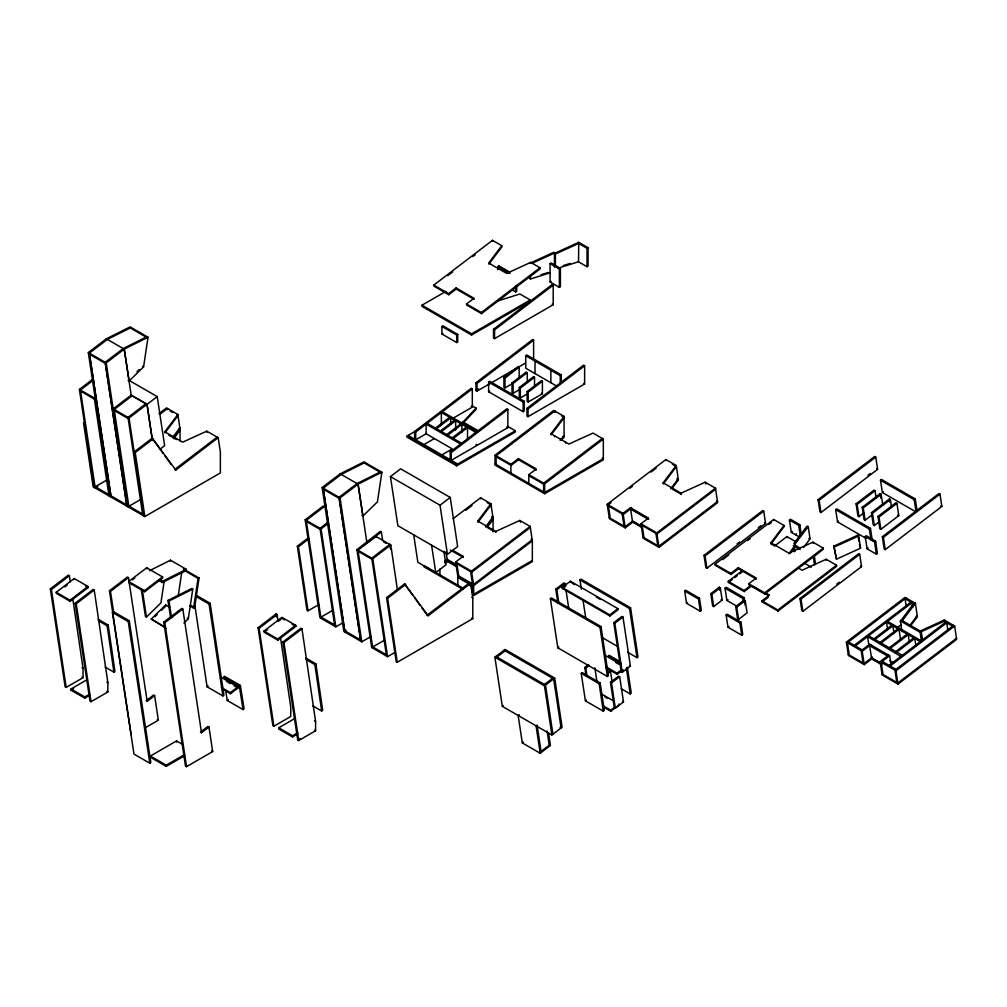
<?xml version="1.0" encoding="UTF-8"?>
<svg xmlns="http://www.w3.org/2000/svg" width="1007" height="1007" viewBox="0 0 1007 1007"><rect width="100%" height="100%" fill="white"/><g stroke="black" fill="none" stroke-linecap="round" stroke-linejoin="round"><path stroke-width="1.5" d="M146.921 337.874L146.997 336.653L145.977 337.005L130.142 327.867L131.162 327.502L107.359 339.409L89.346 353.155L111.085 497.08L89.51 354.237L105.345 363.389L126.92 506.219L105.181 362.293L123.206 348.548L146.997 336.653M162.454 582.474L162.53 581.24L186.32 569.345L186.245 570.566L162.454 582.474L158.502 580.196M170.41 561.428L170.485 560.194L186.32 569.345M380.759 472.887L380.835 471.654L379.815 472.019L363.98 462.868L364.987 462.503L341.197 474.41L323.184 488.156L344.91 632.081L323.348 489.238L339.183 498.389L360.758 641.232L339.019 497.307L357.032 483.549L380.835 471.654M128.09 380.407L129.123 381.011L143.573 366.875L148.029 337.244L130.13 326.91L106.327 338.805L88.314 352.563L110.053 496.489M164.267 580.699L160.931 602.916L146.481 617.052L145.449 616.448L141.257 589.145M178.214 595.905L181.776 572.19M183.878 623.081L188.322 618.739L192.778 589.095L191.745 588.503L167.955 600.411L170.51 617.102M193.596 608.001L198.052 578.37L199.071 578.005L194.615 607.649L193.596 608.001L189.643 605.723M370.941 636.537L361.79 641.824L343.878 631.49L322.152 487.564L340.165 473.819L363.955 461.911L381.867 472.245L377.411 501.889L362.961 516.012L361.928 515.42M578.496 261.782L578.761 242.335L588.063 247.709L588.063 266.112L587.031 266.704L578.496 261.782L558.281 268.114M176.729 415.211L178.012 415.564L164.959 432.897L164.796 431.814L177.849 414.481L166.482 407.923L159.005 413.625M172.411 437.743L179.863 427.837L178.843 428.617M173.506 437.592L180.026 428.919L180.026 440.99M173.67 438.674L180.19 430.002L177.849 414.481M448.782 294.724L433.979 286.164L433.816 285.082L492.473 240.346L501.776 245.708L488.722 263.041L506.622 273.388L530.689 262.399L539.991 267.774L540.155 268.856L481.497 313.605L466.682 305.058L466.518 303.976L473.995 298.273L456.083 287.939L448.618 293.641L448.782 294.724L456.247 289.022L456.083 287.939M488.886 264.124L501.939 246.791L501.776 245.708M490.044 505.615L491.064 504.834L478.01 522.167L477.847 521.085L490.9 503.752L480.566 497.785L453.112 518.731M551.018 433.727L564.071 416.395L553.737 410.428L495.079 455.177L495.079 465.096L544.661 493.72L603.319 459.859L603.319 439.052L592.997 433.086L568.917 444.062L551.018 433.727L551.181 434.81L564.235 417.477L564.071 416.395L564.071 437.189L561.063 440.399M485.462 527.013L492.914 517.107L491.643 516.755M486.557 526.862L493.078 518.19L493.078 531.759M487.652 526.699L493.241 519.272L490.9 503.752M675.357 467.361L676.377 466.581L663.323 483.926L663.16 482.844L676.213 465.498L665.879 459.532L607.221 504.28L609.399 518.731L625.246 527.869L632.711 522.18L632.547 521.097L625.083 526.787L609.235 517.648M670.775 488.76L678.227 478.854L676.956 478.501M671.87 488.609L678.391 479.936L676.213 465.498M773.666 545.366L771.098 543.881L770.934 542.798L783.987 525.465L773.666 519.499L714.995 564.247L715.159 565.33L731.006 574.468L738.471 568.779L738.307 567.696L730.843 573.386L731.006 574.468M771.098 543.881L784.151 526.548L783.987 525.465M795.152 543.906L808.206 526.56L806.934 526.208L793.881 543.553L795.152 543.906L795.618 546.977M788.859 553.712L794.46 546.285M789.954 553.56L793.692 548.601M803.536 547.506L810.069 538.833L808.206 526.56M887.494 655.998L869.582 645.663L871.71 658.943L864.245 664.633L848.41 655.494L846.384 642.139L905.054 597.39L915.376 603.357L902.322 620.69L901.051 620.337L914.104 602.992L915.376 603.357L917.402 616.712L910.869 625.372M909.774 625.536L917.239 615.629L916.219 616.397M460.564 423.443L463.044 422.009L476.097 408.112L472.22 405.871M464.051 422.134L476.097 409.308L476.097 408.112M560.056 440.273L564.071 436.006L563.039 436.597M136.977 371.721L139.205 369.544M166.092 628.368L151.239 619.053L165.689 604.93L169.642 607.221M154.914 616.737L157.13 614.56M161.573 610.217L166.029 605.862L165.689 604.93M239.351 686.233L240.371 685.44L224.536 676.301L223.516 677.082L239.351 686.233L243.065 709.595L244.084 708.815L240.371 685.44M243.065 709.595L227.23 700.457L228.249 699.664M127.952 506.823L106.213 362.898L124.239 349.152L148.029 337.244M94.18 487.363L79.389 389.432L92.606 379.337M97.805 486.457L95.212 487.954L80.422 390.036L93.638 379.929M140.69 499.459L129.009 506.206L129.009 507.39L114.194 409.497L132.207 395.726M129.009 506.206L142.78 514.149L142.78 515.345L128.002 417.414L146.015 403.643M129.034 418.018L147.047 404.248L131.174 395.122L113.162 408.892L129.034 418.018L143.825 515.936M152.359 439.669L147.022 404.386L157.218 396.607L129.072 380.356M160.025 414.229L167.514 408.515L167.678 409.597M176.993 416.344L178.012 415.564M177.144 417.376L178.163 416.596M218.192 437.693L175.797 470.03L152.195 438.183L134.183 451.916L135.228 452.521L144.857 516.541L220.369 472.938L220.369 452.13L218.192 437.693L206.762 431.172L182.695 442.161L164.796 431.814M135.228 452.521L153.228 438.788M160.113 449.16L164.645 445.698L157.218 396.607M174.664 469.514L217.16 437.101L217.26 438.221M447.712 275.691L452.697 271.89M472.673 256.659L475.166 254.746M72.806 598.863L83.027 668.346L83.027 677.673L66.172 687.403L65.14 686.812L50.35 588.881L68.363 575.11L69.395 575.714L70.301 581.882M66.172 687.403L51.382 589.485L69.395 575.714M56.203 592.267L74.191 578.522L87.961 586.464L88.125 587.547L70.138 601.305L56.367 593.35L56.203 592.267L69.974 600.222L70.138 601.305M64.763 586.93L67.154 585.105M69.974 600.222L87.961 586.464M75.185 603.18L93.198 589.41L94.23 590.014L107.862 682.645L107.862 691.973L91.008 701.703L89.975 701.111L75.185 603.18L76.217 603.785L91.008 701.703M76.217 603.785L94.23 590.014M131.162 734.695L109.436 590.769L127.448 577.024L128.481 577.615L147.16 701.338L154.625 695.636L153.593 695.044L146.128 700.734L147.16 701.338M113.741 613.036L110.468 591.373L128.481 577.615M128.669 581.517L146.682 567.772L162.53 576.91L162.693 577.993L144.668 591.738L128.833 582.6L128.669 581.517L144.505 590.656L144.668 591.738M481.497 313.605L481.333 312.522L539.991 267.774M132.433 579.856L134.837 578.018M112.419 612.445L113.439 611.664L129.274 620.803L150.849 762.45L149.829 763.23L133.981 754.092L112.419 612.445L128.254 621.583L149.829 763.23M144.505 590.656L162.53 576.91M493.518 329.302L552.176 284.553L553.208 285.145L553.208 304.756L494.55 338.629L493.518 338.025L493.518 329.302L494.55 329.893L494.55 338.629M494.55 329.893L553.208 285.145M128.254 621.583L129.274 620.803M525.516 363.086L477.016 391.094L475.971 390.489L475.971 382.761L532.577 339.598L533.609 340.19L533.609 358.416M208.965 727.004L212.666 751.574L186.534 766.654L185.502 766.063L163.763 622.137L181.776 608.392L182.808 608.983L201.501 732.706L208.965 727.004L207.933 726.412L200.456 732.102L201.501 732.706M477.016 391.094L477.016 383.365L533.609 340.19M414.67 439.19L414.67 431.462L471.276 388.287L472.308 388.891L472.308 407.118L452.093 418.786M186.534 766.654L164.796 622.741L182.808 608.983M426.49 433.564L415.702 439.795L415.702 432.053L472.308 388.891M342.317 623.106L335.835 626.845L319.974 617.719L305.184 519.801L323.197 506.03L324.229 506.622L306.216 520.392L321.006 618.323L321.032 617.102L332.7 610.368M488.634 382.106L489.666 381.313L524.181 401.239L524.181 411.095L523.149 411.687L488.634 391.761L488.634 382.106L523.149 402.032L523.149 411.687M556.67 386.084L525.73 368.222L525.73 355.735L526.749 354.955L561.264 374.881L561.264 383.327M339.183 498.389L340.202 497.609M361.79 641.824L340.051 497.899L358.077 484.153L381.867 472.245M435.414 428.101L449.625 417.263M436.446 428.705L450.658 417.867L450.658 424.111M511.418 384.183L504.96 387.909L503.928 387.305L503.928 377.461L518.139 366.624L519.171 367.215L519.171 378.141M504.96 387.909L504.96 378.053L519.171 367.215M210.136 603.294L223.932 695.145L222.912 695.925L209.116 604.062L210.136 603.294L195.622 594.91M440.399 430.983L454.61 420.146M441.431 431.575L455.642 420.737L455.642 430.102M321.032 617.102L334.802 625.057L334.802 626.253L320.025 528.323L327.225 522.809M318.804 604.59L308.016 610.821L306.984 610.229L297.355 546.209L308.079 538.028M335.835 626.845L321.057 528.914L328.257 523.413M519.524 389.583L513.054 393.309L512.022 392.717L512.022 382.861L526.233 372.024L527.265 372.615L527.265 381.98M308.016 610.821L298.387 546.801L309.111 538.619M390.439 476.601L400.635 468.821L450.217 497.445L457.644 546.549L447.448 554.328L397.866 525.704L390.439 476.601L440.021 505.224L447.448 554.328M513.054 393.309L513.054 383.466L527.265 372.615M446.68 434.609L460.891 423.771M447.712 435.2L461.923 424.362L461.923 432.167M452.281 437.844L466.493 427.006M526.774 394.228L520.317 397.966L519.285 397.362L519.285 387.519L533.496 376.681L534.528 377.273L534.528 386.638M453.314 438.448L467.525 427.597L467.525 440.084M520.317 397.966L520.317 388.11L534.528 377.273M527.164 391.522L541.376 380.684L542.408 381.275L542.408 393.775L528.197 401.969L527.164 401.378L527.164 391.522L528.197 392.126L528.197 401.969M528.197 392.126L542.408 381.275M450.217 459.721L450.217 451.979L506.823 408.817L507.855 409.408L507.855 427.635L451.249 460.312L451.249 452.584L507.855 409.408M523.149 402.032L524.181 401.239M560.244 383.466L560.244 375.661L561.264 374.881M526.988 408.339L583.582 365.176L584.626 365.768L584.626 383.994L528.02 416.671L526.988 416.067L526.988 408.339L528.02 408.943L528.02 416.671M528.02 408.943L584.626 365.768M395.348 652.184L387.569 656.665L371.709 647.551L356.919 549.621L380.319 531.381L381.351 531.973L382.66 540.646M368.889 541.489L381.351 531.973M384.435 640.188L372.766 646.935L372.766 648.118L357.951 550.225L375.963 536.454M280.538 637.695L290.759 707.166L290.759 716.493L273.904 726.223L272.872 725.632L258.082 627.701L276.094 613.93L277.126 614.534L278.033 620.702M273.904 726.223L259.114 628.305L277.126 614.534M263.935 631.087L281.922 617.341L295.693 625.284L295.857 626.367L277.869 640.125L264.098 632.169L263.935 631.087L277.705 639.042L277.869 640.125M265.294 631.251L267.698 629.413M278.486 621.168L280.89 619.33M496.111 464.504L496.111 455.768L554.769 411.02L554.933 412.102L554.769 411.02M440.021 505.224L450.217 497.445M390.452 549.004L389.759 544.372L371.721 558.168L371.885 559.25L358.114 551.307L357.951 550.225M387.569 656.665L372.779 558.747L390.792 544.976L374.931 535.85M222.912 695.925L207.077 686.774L208.097 685.994M277.705 639.042L295.693 625.284M528.826 483.385L528.826 474.649L536.29 468.96L518.378 458.626L510.914 464.315L510.914 473.051M496.111 455.768L496.275 456.851L511.078 465.398L518.542 459.708L518.378 458.626M282.917 642L300.929 628.23L301.962 628.834L315.594 721.465L315.594 730.792L298.739 740.523L297.707 739.931L282.917 642L283.949 642.604L298.739 740.523M283.949 642.604L301.962 628.834M465.75 510.297L471.993 505.527M237.828 686.925L237.992 688.008L230.527 693.71L230.364 692.627L237.828 686.925L221.2 677.333M490.195 506.647L491.215 505.866M470.584 583.418L472.774 597.856L472.774 618.663L397.249 662.266L396.217 661.662L386.587 597.642L404.6 583.909L428.202 615.743L470.584 583.418L469.552 582.814L427.169 615.151L421.744 607.649M491.894 517.888L492.914 517.107M345.93 630.105L344.91 630.885L360.758 640.037M397.249 662.266L387.619 598.246L405.632 584.501M543.629 491.932L543.629 483.209L602.287 438.46L602.45 439.543M544.661 493.72L544.661 483.801L603.319 439.052M444.616 561.34L447.234 559.338L445.963 551.748M444.905 562.321L447.398 560.421L456.347 565.594M445.069 563.404L447.561 561.503L447.234 559.338L456.184 564.512M413.701 534.843L417.855 562.284L435.754 572.618L445.95 564.839L443.873 551.119M532.338 560.458L473.668 594.331L472.635 593.727L472.635 585.004L472.799 586.087L457.996 577.54L455.655 562.007L463.119 556.317L452.886 550.414M530.148 526.409L532.338 540.847L532.338 561.654L473.668 595.527L473.668 585.596L471.49 571.158L530.148 526.409L519.826 520.443L495.746 531.419L477.847 521.085M530.311 527.492L471.654 572.24L455.819 563.102M532.338 540.847L473.668 585.596L457.833 576.457L457.833 585.18M608.631 504.419L611.123 502.506M629.853 488.231L632.346 486.331M651.063 472.044L656.061 468.242M675.508 468.393L676.528 467.626M630.52 507.729L630.684 508.812L648.596 519.159L648.432 518.076L630.52 507.729L622.188 513.91L624.05 526.195M631.704 508.044L623.22 514.514L607.385 505.363M677.207 479.634L678.227 478.854M663.16 482.844L681.059 493.178L705.139 482.202L715.461 488.156L717.651 502.606L658.981 547.355L643.146 538.204L640.956 523.766L648.432 518.076M557.878 602.954L555.788 589.145L563.945 582.927L564.977 583.519L565.443 586.59M558.671 602.022L556.821 589.75L564.977 583.519M562.246 587.446L570.403 581.215L617.92 608.656L618.084 609.739L609.927 615.957L562.409 588.529L562.246 587.446L609.764 614.874L609.927 615.957M562.409 588.529L565.909 585.86M550.388 598.724L551.408 597.944L600.99 626.568L608.417 675.672L607.397 676.452L557.815 647.816L550.388 598.724L599.971 627.348L607.397 676.452M581.366 589.145L579.969 579.931L580.989 579.163L630.571 607.787L637.997 656.879L636.978 657.659L627.6 652.246M658.981 547.355L656.803 532.904L715.461 488.156M494.89 657.231L505.086 649.452L554.668 678.076L562.095 727.18L551.899 734.959L502.317 706.335L494.89 657.231L544.472 685.855L551.899 734.959M715.625 489.251L656.967 533.987L641.119 524.848M496.942 657.055L505.111 650.824M557.815 647.816L558.835 647.048M609.764 614.874L617.92 608.656M599.971 627.348L600.99 626.568M636.978 657.659L629.551 608.568L630.571 607.787M502.317 706.335L503.336 705.555M613.779 622.628L621.936 616.41L622.968 617.001L630.395 666.105L622.238 672.324L621.206 671.732L613.779 622.628L614.811 623.232L622.238 672.324M614.811 623.232L622.968 617.001M704.019 555.361L762.689 510.612L763.721 511.204L765.572 523.476L706.914 568.225L705.882 567.633L704.019 555.361L705.051 555.952L706.914 568.225M705.051 555.952L763.721 511.204M552.616 678.252L544.46 684.483L544.623 685.566M544.472 685.855L554.668 678.076M737.086 543.83L739.579 541.93M758.296 527.643L760.801 525.742M519.171 714.693L518.152 715.473L522.306 742.914L540.205 753.249L550.414 745.47L548.563 733.272M722.648 559.615L728.892 554.857M747.609 540.57L750.114 538.669M768.832 524.395L771.324 522.482M684.697 591.059L685.717 590.278L699.487 598.234L701.35 610.506L700.331 611.274L686.56 603.331L684.697 591.059L698.468 599.001L700.331 611.274M585.898 674.917L584.765 667.49L588.264 664.821M586.93 675.521L585.81 668.082L589.296 665.413M581.24 673.393L582.26 672.626L600.172 682.96L604.313 710.401L603.294 711.169L585.394 700.834L581.24 673.393L599.152 683.74L603.294 711.169M799.281 536.907L791.275 532.288L789.412 520.015L790.432 519.234L799.734 524.609L801.169 534.075M818.087 499.648L874.718 456.461L875.75 457.052L877.601 469.338L820.982 512.525L819.95 511.921L818.087 499.648L819.119 500.252L820.982 512.525M819.119 500.252L875.75 457.052M686.56 603.331L687.58 602.551M698.468 599.001L699.487 598.234M800.351 536.253L798.715 525.377L799.734 524.609M607.888 672.173L610.217 670.398M710.804 593.689L719.288 587.219L720.32 587.824L722.17 600.096L713.686 606.566L712.654 605.975L710.804 593.689L711.836 594.294L713.686 606.566M791.275 532.288L792.295 531.507M798.866 526.422L799.885 525.641M768.354 595.477L751.726 585.885L744.261 591.575L728.426 582.436L728.262 581.354L741.995 570.881M774.446 546.121L786.92 536.605L795.958 541.816M608.052 673.255L611.551 670.599M711.836 594.294L720.32 587.824M867.958 475.304L870.413 473.428M728.426 582.436L732.165 579.579M734.669 577.678L737.162 575.765M739.654 573.864L742.159 571.963M599.152 683.74L600.172 682.96M737.111 606.352L726.878 600.436L725.027 588.164L726.148 587.308L744.047 597.642L745.218 605.32M522.306 742.914L523.325 742.134M795.404 534.679L796.424 533.899M621.848 670.725L617.19 674.275L617.027 673.192L621.684 669.642M621.206 671.732L623.534 669.957M865.869 538.267L837.522 521.903L835.672 509.63L836.691 508.85L870.426 528.335L872.289 540.608M585.394 700.834L586.414 700.054M610.481 682.331L618.638 676.112L619.67 676.704L623.497 701.98L615.34 708.198L614.308 707.606L610.481 682.331L611.513 682.922L615.34 708.198M611.513 682.922L619.67 676.704M794.397 551.798L793.466 545.668L794.485 544.888L799.797 547.946M880.496 480.238L914.243 499.711L916.093 511.997L882.359 492.511L880.496 480.238L881.515 479.458L915.262 498.943L917.113 511.216M726.878 600.436L727.998 599.58M770.934 542.798L788.846 553.145L812.913 542.156L823.248 548.123L823.411 549.205L764.741 593.954L748.906 584.815L748.742 583.733L756.207 578.031L738.307 567.696M863.742 513.029L858.971 516.679L857.939 516.075L856.076 503.802L874 490.132L875.033 490.736L876.191 498.402M744.261 591.575L744.097 590.492L750.316 585.747M858.971 516.679L857.108 504.406L875.033 490.736M837.522 521.903L838.541 521.123M549.23 745.167L541.061 751.386L540.029 750.794M743.393 601.569L742.927 598.498L744.047 597.642M872.263 514.753L865.101 520.216L864.069 519.625L862.206 507.352L880.131 493.682L881.163 494.273L882.787 505.01M882.359 492.511L883.378 491.731M865.101 520.216L863.251 507.943L881.163 494.273M735.702 606.516L744.186 600.034L745.218 600.638L747.081 612.911L738.597 619.381L737.552 618.789L735.702 606.516L736.734 607.108L738.597 619.381M726.11 614.962L727.13 614.182L740.9 622.137L742.763 634.41L741.744 635.19L727.973 627.235L726.11 614.962L739.881 622.918L741.744 635.19M736.734 607.108L745.218 600.638M621.294 688.75L630.244 693.911L631.263 693.131L627.348 667.226M618.864 703.981L619.028 705.064L610.871 711.282L610.708 710.199L614.207 707.531M764.741 593.954L764.577 592.871L823.248 548.123M879.098 521.89L874.315 525.541L873.283 524.937L871.433 512.664L889.345 498.994L890.377 499.598L891.535 507.264M874.315 525.541L872.465 513.268L890.377 499.598M798.274 568.024L802.101 570.239L826.181 559.263L836.502 565.229L836.666 566.312L778.008 611.06L762.173 601.909L762.009 600.827L769.474 595.137L765.635 592.922M727.973 627.235L728.992 626.455M762.173 601.909L768.391 597.164M877.978 516.453L895.89 502.783L896.922 503.374L898.785 515.647L880.861 529.317L879.828 528.725L877.978 516.453L879.01 517.044L880.861 529.317M739.881 622.918L740.9 622.137M879.01 517.044L896.922 503.374M871.042 539.941L869.406 529.116L870.426 528.335M869.519 529.846L870.539 529.065M865.24 536.542L866.259 535.762L875.561 541.124L877.412 553.409L876.392 554.177L867.09 548.815L865.24 536.542L874.542 541.904L876.392 554.177M914.243 499.711L915.262 498.943M914.356 500.454L915.376 499.673M778.008 611.06L777.845 609.978L836.502 565.229M799.986 598.485L858.656 553.737L859.688 554.328L861.539 566.614L802.881 611.35L801.849 610.758L799.986 598.485L801.018 599.077L802.881 611.35M874.542 541.904L875.561 541.124M882.346 536.744L938.965 493.556L939.997 494.147L941.86 506.433L885.229 549.621L884.196 549.029L882.346 536.744L883.378 537.348L885.229 549.621M801.018 599.077L859.688 554.328M867.09 548.815L868.122 548.035M874.693 542.949L875.712 542.169M883.378 537.348L939.997 494.147M836.792 584.098L839.297 582.197M906.086 597.982L847.416 642.73L849.279 655.003M854.288 645.336L910.92 602.136M855.321 645.928L911.952 602.74L912.644 607.334M915.376 603.357L914.356 604.124L905.066 598.762L906.224 606.428M914.52 605.169L915.539 604.389M873.912 638.879L891.837 625.209M874.945 639.483L892.869 625.813L894.027 633.479M901.945 631.641L900.321 620.891L901.341 620.123L921.216 631.603L922.613 640.804M864.245 664.633L862.231 651.277L870.715 644.807M896.57 628.154L901.492 624.403M880.055 642.428L897.967 628.758M881.087 643.02L898.999 629.35L900.623 640.087M872.566 657.08L864.082 663.55L848.246 654.412M889.269 647.74L907.181 634.083M890.301 648.344L908.213 634.674L909.384 642.34M922.324 641.018L920.234 631.024L944.302 620.048L954.636 626.014L956.65 639.369L897.992 684.118L882.145 674.98L880.131 661.612L888.615 655.142M863.049 662.958L861.186 650.686L869.683 644.216L889.647 655.733L881.163 662.216L883.013 674.489M921.594 641.585L920.197 632.371L921.216 631.603M895.815 651.529L913.739 637.859M896.847 652.121L914.771 638.451L915.929 646.129M889.068 665.413L945.686 622.213M890.1 666.005L946.718 622.817L947.889 630.483M953.591 625.41L894.933 670.159L896.796 682.444M897.992 684.118L895.966 670.763L954.636 626.014M956.486 638.287L897.829 683.036L881.981 673.884M108.164 625.045L114.949 671.379L113.929 672.16L107.145 625.813L108.164 625.045L98.145 619.255M315.896 663.865L322.681 710.199L321.661 710.98L314.876 664.633L315.896 663.865L305.876 658.074M95.237 487.942L95.237 486.746L106.918 479.999M497.257 301.093L519.914 293.994L530.236 299.96L530.236 301.156L471.578 335.016L421.996 306.392L421.996 305.197L445.988 291.35M509.303 272.104L498.792 266.037L497.76 266.628L497.76 269.624M550.061 263.595L551.093 262.991L560.395 268.365L560.395 286.768L559.363 287.36L550.061 281.998L550.061 263.595L559.363 268.957L560.395 268.365M441.909 326.457L442.942 325.865L457.744 334.412L457.744 341.952L456.712 342.544L441.909 333.997L441.909 326.457L456.712 335.004L457.744 334.412M578.496 243.379L587.031 248.301L588.063 247.709M441.909 333.997L442.942 333.405M511.82 289.726L515.66 291.942L516.692 291.35L516.692 285.359M550.061 281.998L551.093 281.394M421.996 305.197L471.578 333.82L530.236 299.96M475.971 390.489L478.677 388.941M507.604 426.301L515.345 430.769L515.345 431.965L456.687 465.826L407.105 437.202L407.105 436.018L419.101 429.083M488.634 391.761L489.666 391.169M437.265 427.346L439.958 425.785M423.972 444.565L434.382 438.548M441.884 454.9L452.281 448.895L426.112 433.778L426.112 424.123L460.627 444.049M461.068 443.823L466.241 440.839M475.87 444.905L476.89 444.314M407.105 436.018L456.687 464.642L515.345 430.769M89.975 695.12L84.789 698.115L71.019 690.173L71.019 688.977L86.577 679.989M71.019 690.173L73.612 688.675M71.019 688.977L84.789 696.932L88.679 694.679M145.272 727.746L158.338 720.206L154.625 695.636M184.545 755.804L166.243 766.365L150.408 757.226L150.408 756.03L176.54 740.938L183.148 744.752M150.408 756.03L166.243 765.169L184.545 754.608M297.707 733.939L292.521 736.935L278.75 728.992L278.75 727.797L294.308 718.809M278.75 727.797L292.521 735.752L297.707 732.756M297.707 739.931L300.3 738.433M149.489 570.705L170.485 560.194M167.955 600.411L168.987 601.003L192.778 589.095M529.732 263.293L553.8 252.316L554.505 253.059L554.505 266.855M531.847 263.393L554.505 253.059M554.693 266.779L554.693 253.323L578.761 242.335L578.496 243.518L555.386 254.054L555.386 266.024M833.897 546.109L857.977 535.132L858.681 535.925L860.532 548.198L836.465 559.175L833.897 546.109L836.465 559.175M834.602 546.902L858.681 535.925M920.939 631.817L945.007 620.841L944.302 620.048L943.282 620.828L952.572 626.19L952.735 627.235M563.19 265.621L570.264 263.406M541.061 274.71L548.148 272.494M529.732 278.259L530.437 279.002L550.25 272.796M808.785 538.481L810.069 538.833M876.568 468.733L877.601 469.338M940.828 505.829L941.86 506.433M509.592 273.463L497.76 266.628L509.265 273.287M552.176 304.164L553.208 304.756M897.753 515.055L898.785 515.647M856.076 503.802L857.108 504.406M862.206 507.352L863.251 507.943M871.433 512.664L872.465 513.268M456.247 289.022L474.159 299.356M835.672 509.63L869.406 529.116M433.816 285.082L448.618 293.641M466.518 303.976L481.333 312.522M583.582 383.403L584.626 383.994M525.73 355.735L560.244 375.661M789.412 520.015L798.715 525.377M860.507 566.01L861.539 566.614M672.386 464.277L675.08 465.838M541.376 393.171L542.408 393.775M764.54 522.885L765.572 523.476M503.928 377.461L504.96 378.053M512.022 382.861L513.054 383.466M716.455 500.92L717.488 501.524L658.817 546.272L642.982 537.121M793.466 545.668L800.099 549.495M519.285 387.519L520.317 388.11M561.579 415.941L564.235 417.477M804.606 563.303L811.239 567.13M672.94 489.478L680.896 494.072M900.321 620.891L920.197 632.371M475.971 382.761L477.016 383.365M887.532 621.357L921.279 640.842M602.287 458.072L603.319 458.663L544.661 492.536L495.079 463.912M920.26 641.623L886.512 622.137L887.671 629.816M868.588 635.807L902.335 655.293M471.276 406.513L472.308 407.118M506.823 427.044L507.855 427.635M738.471 568.779L756.37 579.113M648.483 519.234L630.583 508.9L632.434 521.173L641.383 526.346M889.672 660.554L893.725 662.883M714.995 564.247L730.843 573.386M748.742 583.733L764.577 592.871M848.435 641.95L862.206 649.905M882.182 661.435L895.953 669.391M846.384 642.139L862.231 651.277M880.131 661.612L895.966 670.763M607.221 504.28L623.056 513.432L625.246 527.869M640.956 523.766L656.803 532.904M463.044 422.009L478.388 430.87M871.546 657.861L880.496 663.021M871.445 657.936L880.395 663.109M871.71 658.943L881.943 664.847M632.547 521.097L641.497 526.258M442.375 411.712L476.89 431.638M632.711 522.18L641.66 527.341M475.87 432.418L441.356 412.492L441.356 424.979M518.542 459.708L536.454 470.042M728.262 581.354L744.097 590.492M762.009 600.827L777.845 609.978M495.079 455.177L510.914 464.315L511.078 465.398M544.661 483.801L528.826 474.649L528.99 475.745L543.793 484.291L543.629 483.209M725.027 588.164L742.927 598.498M427.144 423.33L461.659 443.256M721.138 599.492L722.17 600.096M414.67 431.462L415.702 432.053M450.217 451.979L451.249 452.584M408.137 435.414L457.719 464.038M487.073 502.531L489.767 504.079M531.142 539.173L532.174 539.765L473.504 584.513L457.669 575.375M579.969 579.931L629.551 608.568M487.627 527.718L494.248 531.545M571.926 583.078L574.645 584.652M596.358 597.189L600.436 599.543M555.788 589.145L556.821 589.75M106.327 338.805L124.239 349.152L129.123 381.011M340.165 473.819L358.077 484.153L362.961 516.012M142.541 366.284L143.573 366.875M602.136 637.544L618.222 646.834M450.381 550.099L463.283 557.4L463.119 556.317M455.655 562.007L471.49 571.158M88.314 352.563L106.213 362.898M322.152 487.564L340.051 497.899M629.362 665.514L630.395 666.105M447.561 561.503L456.511 566.677M619.443 661.272L609.21 655.368L608.19 656.136L620.979 663.525M604.817 655.217L621.105 664.62M615.843 662.568L618.55 664.129M170.045 410.957L172.7 412.492M606.164 666.924L617.027 673.192M606.327 668.006L617.19 674.275M130.935 395.096L147.022 404.386M383.604 541.892L386.109 543.339M463.22 588.289L424.085 565.707L424.085 566.891L462.956 589.334M471.742 597.264L472.774 597.856M584.765 667.49L585.81 668.082M168.786 435.112L171.354 436.597M173.909 438.07L176.464 439.543M622.464 701.376L623.497 701.98M79.389 389.432L95.262 398.558M305.184 519.801L321.057 528.914M356.919 549.621L372.779 558.747M471.742 618.059L472.774 618.663M602.249 694.377L613.754 701.023M604.968 696.945L607.523 698.417M152.057 438.297L153.089 438.888M404.462 584.01L405.494 584.614M603.042 705.769L610.708 710.199M603.206 706.851L610.871 711.282M504.066 650.232L553.649 678.856L561.075 727.948L560.043 727.356M174.765 469.426L175.797 470.03M427.169 615.151L428.202 615.743M495.91 656.451L545.492 685.075L552.919 734.179L551.886 733.574M386.587 597.642L387.619 598.246M84.55 423.343L83.518 422.751L93.148 486.771L144.857 516.541M297.355 546.209L298.387 546.801M95.237 486.746L109.02 494.689L109.02 495.885L94.23 397.966L94.368 399.074L80.585 391.119L80.422 390.036M111.085 495.885L126.92 505.036M372.766 646.935L386.537 654.877L386.537 656.073L371.747 558.155M282.086 618.424L284.591 619.871M292.106 624.202L295.857 626.367M183.236 568.867L199.071 578.005M184.86 570.755L198.052 578.37M258.082 627.701L259.114 628.305M306.115 659.572L314.876 664.633M195.924 596.446L209.116 604.062M159.886 579.717L162.53 581.24M190.663 605.358L194.615 607.649M187.289 618.147L188.322 618.739M312.9 705.92L321.661 710.98M109.436 590.769L110.468 591.373M163.763 622.137L164.796 622.741M151.239 619.053L164.431 626.681M85.62 586.099L88.125 587.547M314.562 720.861L315.594 721.465M314.562 730.201L315.594 730.792M226.487 681.361L230.313 683.577M234.153 685.792L237.992 688.008M221.414 687.454L230.364 692.627M50.35 588.881L51.382 589.485M222.849 689.279L230.527 693.71M98.384 620.753L107.145 625.813M105.169 667.1L113.929 672.16M81.995 667.754L83.027 668.346M106.83 682.041L107.862 682.645M157.306 719.602L158.338 720.206M211.634 750.97L212.666 751.574M81.995 677.082L83.027 677.673M106.83 691.381L107.862 691.973M498.792 266.037L510.297 272.696M554.693 253.323L555.386 254.054M860.532 548.198L859.361 544.334M705.995 484.077L705.139 482.202M520.695 522.318L519.826 520.443M404.6 583.909L412.719 595.162M414.532 597.654L419.944 605.157M152.195 438.183L163.033 453.188M164.833 455.68L171.152 464.428M225.606 690.236L227.23 700.457M168.987 601.003L171.542 617.694M142.289 589.737L146.481 617.052M389.709 544.422L389.873 545.504M375.938 536.467L376.102 537.549M319.987 528.348L320.15 529.43L306.38 521.475L306.216 520.392M127.965 417.439L128.128 418.522L114.357 410.579L114.194 409.497M74.191 578.522L74.354 579.604M889.345 498.994L889.81 502.065M880.131 493.682L880.823 498.276M901.429 656.803L867.568 636.588L868.965 645.789M889.647 655.733L891.044 664.947M857.977 535.132L858.895 541.275M826.181 559.263L826.344 560.345M812.913 542.156L813.077 543.239M815.532 564.046L814.373 556.368L813.354 557.148L814.512 564.826M794.573 548.148L795.039 551.219M786.92 536.605L787.084 537.688M773.666 519.499L773.829 520.581M719.288 587.219L719.753 590.291M681.059 493.178L681.223 494.261M665.879 459.532L666.042 460.614M655.935 533.395L657.785 545.668M642.164 525.44L644.014 537.725M608.417 505.967L610.267 518.24M626.329 668.006L630.244 693.911M610.494 671.379L612.105 682.054M565.481 442.073L565.644 443.168M594.86 667.805L597.113 682.67M582.99 599.882L585.772 618.298M530.689 262.399L530.853 263.482M554.454 435.716L554.618 436.799M570.403 581.215L570.566 582.298M565.909 589.661L568.691 608.077M492.473 240.346L492.637 241.428M547.078 731.006L549.394 746.25M537.083 725.027L541.225 752.468M536.064 725.808L540.205 753.249M495.746 531.419L495.91 532.502M480.566 497.785L480.729 498.868M470.621 571.649L472.472 583.922M469.552 582.814L469.992 585.709M456.851 563.693L458.701 575.966M431.6 545.177L435.754 572.618M358.077 484.153L366.938 542.911M206.762 431.172L206.926 432.267M194.892 605.635L207.077 686.774M124.239 349.152L131.237 395.537M146.682 567.772L146.846 568.854M390.792 544.976L397.387 589.75M276.094 613.93L276.547 617.027M147.047 404.248L152.271 439.757M602.287 438.46L602.287 439.669M587.031 248.301L587.031 266.704M559.363 268.957L559.363 287.36M552.176 284.553L552.176 285.761M550.867 370.249L550.867 382.736M535.032 361.098L535.032 373.584M530.437 276.006L530.437 279.002M515.66 285.963L515.66 291.942M471.578 333.82L471.578 335.016M456.712 335.004L456.712 342.544M456.687 464.642L456.687 465.826M439.933 569.031L439.933 574.846M292.521 735.752L292.521 736.935M176.54 740.938L176.54 742.134M166.243 765.169L166.243 766.365M84.789 696.932L84.789 698.115"/></g></svg>
